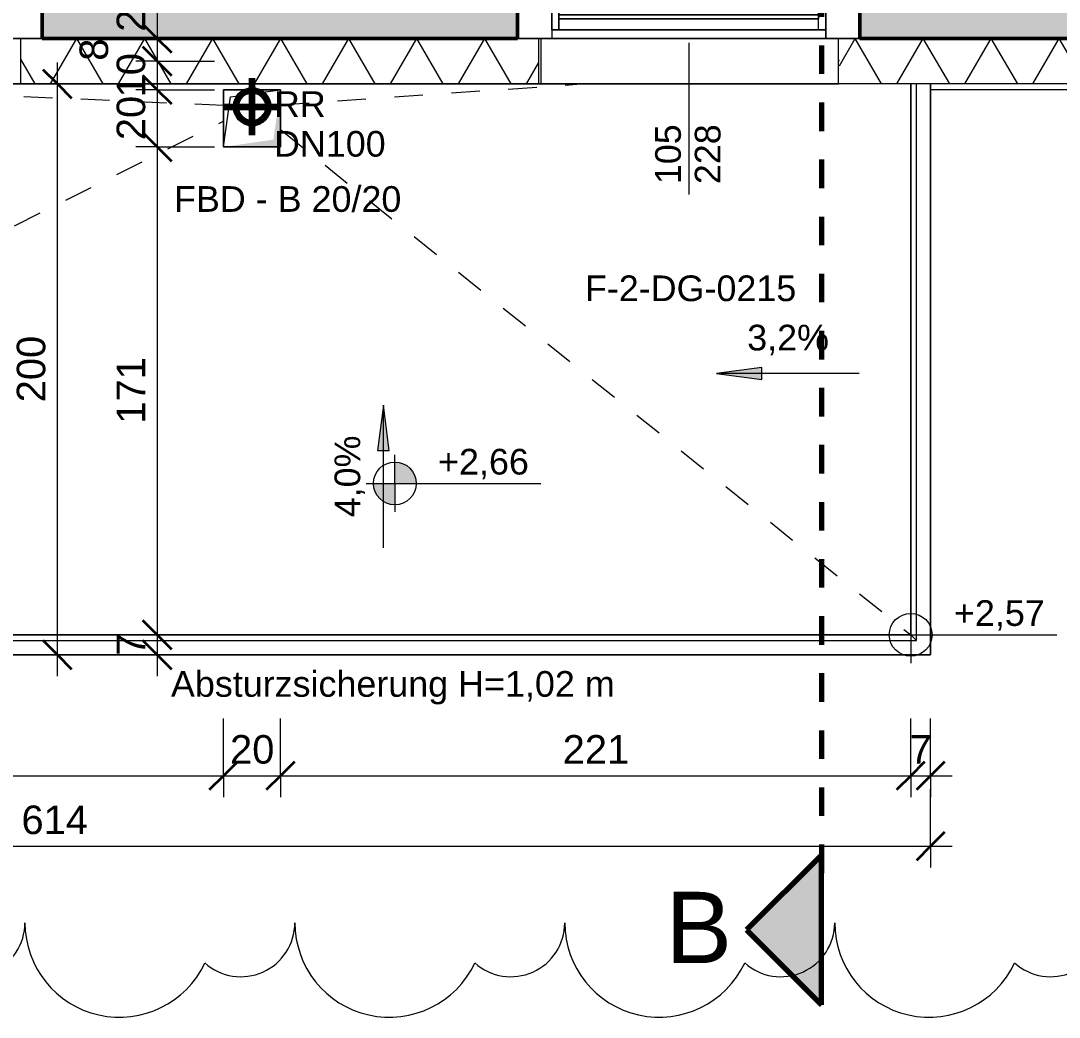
# Model space of a CAD drawing. Header units: metres. Extents: x 3.2 to 50, y 58.8 to 100.4.
# Drawn here: x 18.46 to 22.099, y 67.548 to 71.04 of the extents above; entities that cross this region are included whole.
import ezdxf

# ---------------------------------------------------------------- set-up
doc = ezdxf.new("R2010")
doc.units = ezdxf.units.M
for name, pattern in [('Achse', [0.009, 0.005, -0.002, 0, -0.002]), ('Verdeckt', [0.003, 0.002, -0.001]), ('Verdeckt Unten', [0.005, 0.003, -0.002])]:
    doc.linetypes.add(name, pattern=pattern)
for name, color, linetype, lineweight in [('A-DETL-GENF_', 92, 'Continuous', 13), ('A-DETL-MBND', 5, 'Continuous', 5), ('A-FLOR-HRAL', 11, 'Continuous', 5), ('A-GLAZ-IDEN_', 152, 'Continuous', 9), ('A_2D', 7, 'Continuous', 13), ('A_Bemassung-50_', 4, 'Continuous', 9), ('A_Bemassung_', 4, 'Continuous', 9), ('A_Beschriftung_', 7, 'Continuous', 9), ('A_Decken', 8, 'Continuous', 13), ('A_Durchbruch_', 7, 'Continuous', 5), ('A_Gelaender', 7, 'Continuous', 13), ('A_Raeume', 7, 'Continuous', 13), ('A_Raeume_', 7, 'Continuous', 5), ('A_Waende', 7, 'Continuous', 13), ('G-ANNO-DIMS_', 111, 'Continuous', 9), ('G-ANNO-REVC_', 71, 'Continuous', 9), ('G-ANNO-SYMB_', 111, 'Continuous', 9), ('P-PIPE', 3, 'Continuous', 5), ('P-PIPE-CNTR', 3, 'Continuous', 5), ('P-PIPE-IDEN_', 2, 'Continuous', 9), ('Text', 130, 'Continuous', 9)]:
    doc.layers.add(name, color=color, linetype=linetype, lineweight=lineweight)
doc.styles.add('Arial_2', font='arial.ttf', dxfattribs={"height": 0.09})
doc.styles.add('Arial_5', font='arial.ttf', dxfattribs={"height": 0.1})
doc.styles.add('Arial_8', font='arial.ttf', dxfattribs={"height": 0.25})
doc.dimstyles.new('WGA-Bemaßung', dxfattribs={"dimscale": 0.3048, "dimtxt": 0.102026, "dimasz": 0.328084, "dimexe": 0.246063, "dimexo": 0.0625, "dimgap": 0.04101, "dimtad": 1, "dimdec": 1, "dimlfac": 100, "dimrnd": 0.5, "dimdsep": 46, "dimtxsty": 'Arial_5', "dimblk1": 'OBLIQUE', "dimblk2": 'OBLIQUE', "dimsah": 1, "dimcen": 0.09, "dimdle": 0.246063, "dimazin": 2, "dimtfac": 1, "dimtdec": 4, "dimtix": 1, "dimtmove": 0, "dimatfit": 3, "dimfxl": 0.656168, "dimfxlon": 1, "dimtvp": 1, "dimtolj": 1, "dimtzin": 0, "dimarcsym": 2})
doc.dimstyles.new('WGA-Bemaßung_1', dxfattribs={"dimscale": 0.3048, "dimtxt": 0.102026, "dimasz": 0.328084, "dimexe": 0.246063, "dimexo": 0.0625, "dimgap": 0.04101, "dimtad": 1, "dimdec": 1, "dimlfac": 100, "dimrnd": 0.5, "dimdsep": 46, "dimtxsty": 'Arial_5', "dimblk1": 'OBLIQUE', "dimblk2": 'OBLIQUE', "dimsah": 1, "dimcen": 0.09, "dimdle": 0.246063, "dimazin": 2, "dimtfac": 1, "dimtdec": 4, "dimtix": 1, "dimtmove": 2, "dimatfit": 3, "dimfxl": 0.656168, "dimfxlon": 1, "dimtvp": 1, "dimtolj": 1, "dimtzin": 0, "dimarcsym": 2})
doc.dimstyles.new('WGA-Bemaßung_3', dxfattribs={"dimscale": 0.3048, "dimtxt": 0.102026, "dimasz": 0.328084, "dimexe": 0.246063, "dimexo": 0.0625, "dimgap": 0.04101, "dimtad": 1, "dimdec": 1, "dimlfac": 100, "dimrnd": 0.5, "dimdsep": 46, "dimtxsty": 'Arial_5', "dimblk1": 'OBLIQUE', "dimblk2": 'OBLIQUE', "dimsah": 1, "dimcen": 0.09, "dimdle": 0.246063, "dimazin": 2, "dimtfac": 1, "dimtdec": 4, "dimtix": 1, "dimtmove": 0, "dimatfit": 3, "dimfxl": 0.656168, "dimfxlon": 1, "dimtvp": 1, "dimtolj": 1, "dimtzin": 0, "dimarcsym": 2})

# ---------------------------------------------------------------- blocks, each defined once
blk = doc.blocks.new('Geländer - Geländer-3857189-263_PP_01OG_BT1')
at = {"layer": 'A_Gelaender', "lineweight": 5}
for p, q in [((15.5777, 68.888), (15.5777, 70.818)), ((21.5781, 70.818), (21.5781, 68.888)), ((15.5577, 68.868), (15.5777, 68.888)), ((21.5781, 68.888), (15.5777, 68.888)), ((21.5981, 68.868), (21.5781, 68.888))]:
    blk.add_line(p, q, dxfattribs=at)
blk = doc.blocks.new('Typ des oberen Holms - Oberer Geländerholm_Innen_-3857195-263_PP_01OG_BT1')
at = {"layer": 'A_Gelaender', "lineweight": 5}
for p, q in [((15.5077, 68.818), (15.5077, 70.818)), ((15.5577, 70.818), (15.5577, 68.868)), ((21.5981, 68.868), (21.5981, 70.818)), ((21.6481, 70.818), (21.6481, 68.818)), ((15.5577, 68.868), (21.5981, 68.868)), ((21.6481, 68.818), (15.5077, 68.818))]:
    blk.add_line(p, q, dxfattribs=at)
blk = doc.blocks.new('Typ des oberen Holms - Oberer Geländerholm_Innen_-V9-263_PP_01OG_BT1')
at = {"layer": 'A_Gelaender', "lineweight": 5}
for p, q in [((15.5077, 70.818), (15.5077, 68.818)), ((15.5577, 70.818), (15.5577, 68.868)), ((21.5981, 68.868), (21.5981, 70.818)), ((21.6481, 68.818), (21.6481, 70.818)), ((15.5577, 68.868), (21.5981, 68.868)), ((15.5077, 68.818), (21.6481, 68.818))]:
    blk.add_line(p, q, dxfattribs=at)
blk = doc.blocks.new('Symbol_Schatten - Bodendurchbruch_Schatten-V95-263_PP_01OG_BT1')
at = {"layer": 'A-DETL-GENF_'}
blk.add_hatch(color=256, dxfattribs=at).paths.add_polyline_path([(-0.1, 0.1), (-0.1, -0.1), (-0.075, 0.075), (0.0967, 0.1), (-0.075, 0.1)])
at = {"layer": 'A_2D'}
for p, q in [((-0.1, -0.1), (-0.1, 0.1)), ((-0.1, 0.1), (0.1, 0.1)), ((0.1, 0.1), (0.1, -0.1)), ((0.1, -0.1), (-0.1, -0.1))]:
    blk.add_line(p, q, dxfattribs=at)
at = {"layer": 'A_Durchbruch_'}
for p, q in [((0.1, 0.1), (-0.1, 0.1)), ((-0.1, 0.1), (-0.1, -0.1)), ((0.1, -0.1), (0.1, 0.1)), ((-0.1, -0.1), (0.1, -0.1))]:
    blk.add_line(p, q, dxfattribs=at)
blk = doc.blocks.new('Symbol_Schatten_Verdeckt_unten - Bodendurchbruch_Schatten_Verdeckt_unten-V98-263_PP_01OG_BT1')
at = {"layer": 'A-DETL-MBND'}
for p, q in [((-0.1, -0.1), (-0.1, 0.1)), ((-0.1, 0.1), (0.1, 0.1)), ((-0.1, -0.1), (-0.075, 0.075)), ((-0.075, 0.075), (-0.0405, 0.0799)), ((0.0291, 0.0899), (0.1, 0.1)), ((0.1, 0.1), (0.1, -0.1)), ((0.1, -0.1), (-0.1, -0.1))]:
    blk.add_line(p, q, dxfattribs=at)
blk = doc.blocks.new('Fens_Tuer_1tlg - DK_SL_1200x2680_Terrasentür normal-10155680-263_PP_01OG_BT1')
at = {"layer": 'A_2D', "lineweight": 5}
for p, q in [((0.48, 0), (0.48, 0.96)), ((-0.6, 0.1), (0.6, 0.1)), ((-0.6, 0.1), (0.6, 0.1)), ((-0.6, 0.1), (0.6, 0.1)), ((-0.6, -0.1), (-0.6, 0.1)), ((-0.6, 0.1), (-0.6, -0.1)), ((0.6, 0.1), (0.6, -0.1)), ((0.6, -0.1), (0.6, 0.1)), ((-0.6, 0), (-0.48, 0)), ((-0.6, -0.1), (-0.6, 0)), ((-0.6, 0), (-0.6, -0.1)), ((-0.6, 0), (0.6, 0)), ((-0.5, 0.02), (-0.455, 0.02)), ((-0.5, 0), (-0.5, 0.02)), ((-0.5, 0.02), (-0.5, 0)), ((0.5, 0.02), (-0.5, 0.02)), ((-0.48, 0), (-0.5, 0)), ((-0.5, 0), (0.5, 0)), ((-0.48, -0.07), (-0.48, 0)), ((-0.48, 0), (-0.48, -0.07)), ((0.48, 0), (-0.48, 0)), ((-0.48, 0), (-0.48, -0.1)), ((-0.48, 0), (-0.48, -0.1)), ((0.48, 0), (-0.48, 0)), ((-0.455, 0.02), (-0.455, -0.07)), ((-0.455, -0.07), (-0.455, 0.02)), ((-0.455, 0.02), (0.455, 0.02)), ((0.455, 0.02), (0.5, 0.02)), ((0.455, -0.07), (0.455, 0.02)), ((0.455, -0.07), (0.455, 0.02)), ((0.48, 0), (0.48, -0.07)), ((0.5, 0), (0.48, 0)), ((0.48, 0), (0.48, -0.07)), ((0.48, 0), (0.6, 0)), ((0.48, -0.1), (0.48, 0)), ((0.48, 0), (0.48, -0.1)), ((0.5, 0.02), (0.5, 0)), ((0.5, 0.02), (0.5, 0)), ((0.6, 0), (0.6, -0.1)), ((0.6, 0), (0.6, -0.1)), ((-0.455, -0.018), (0.455, -0.018)), ((-0.455, -0.032), (-0.455, -0.018)), ((-0.455, -0.018), (-0.455, -0.032)), ((0.455, -0.018), (-0.455, -0.018)), ((0.455, -0.032), (-0.455, -0.032)), ((-0.455, -0.032), (0.455, -0.032)), ((0.455, -0.018), (0.455, -0.032)), ((0.455, -0.032), (0.455, -0.018)), ((-0.455, -0.07), (-0.48, -0.07)), ((-0.48, -0.07), (0.48, -0.07)), ((0.455, -0.07), (-0.455, -0.07)), ((0.48, -0.07), (0.455, -0.07)), ((-0.6, -0.1), (0.6, -0.1)), ((0.6, -0.1), (-0.6, -0.1)), ((-0.48, -0.1), (-0.6, -0.1)), ((0.6, -0.1), (-0.6, -0.1)), ((-0.48, -0.1), (0.48, -0.1)), ((0.6, -0.1), (0.48, -0.1)), ((-0.525, -0.26), (0.525, -0.26))]:
    blk.add_line(p, q, dxfattribs=at)
blk.add_arc((0.48, 0), 0.96, 90, 180, dxfattribs=at)
blk = doc.blocks.new('Fens_Tuer_2tlg - DK_DF_SL_1770x2680_Terrassentür-V76-263_PP_01OG_BT1')
at = {"layer": 'A_2D', "lineweight": 5}
for p, q in [((-0.775, 0), (-0.775, 1.05)), ((-0.885, 0.1), (0.885, 0.1)), ((-0.885, 0.1), (0.885, 0.1)), ((-0.885, 0.1), (0.885, 0.1)), ((-0.885, -0.1), (-0.885, 0.1)), ((-0.885, 0.1), (-0.885, -0.1)), ((0.885, 0.1), (0.885, -0.1)), ((0.885, -0.1), (0.885, 0.1)), ((-0.795, 0.02), (-0.74, 0.02)), ((-0.795, 0), (-0.795, 0.02)), ((-0.795, 0.02), (-0.795, 0)), ((0.295, 0.02), (-0.795, 0.02)), ((-0.74, 0.02), (-0.74, -0.07)), ((-0.74, -0.07), (-0.74, 0.02)), ((-0.74, 0.02), (0.24, 0.02)), ((0.24, 0.02), (0.295, 0.02)), ((0.24, -0.07), (0.24, 0.02)), ((0.24, -0.07), (0.24, 0.02)), ((0.295, 0.02), (0.295, 0)), ((0.295, 0.02), (0.295, 0)), ((-0.885, -0.1), (-0.885, 0)), ((-0.885, 0), (-0.775, 0)), ((-0.885, 0), (0.885, 0)), ((-0.885, -0.1), (-0.885, 0)), ((-0.775, 0), (-0.795, 0)), ((-0.795, 0), (0.295, 0)), ((-0.775, -0.07), (-0.775, 0)), ((-0.775, 0), (-0.775, -0.07)), ((0.275, 0), (-0.775, 0)), ((-0.775, 0), (-0.775, -0.1)), ((0.275, 0), (-0.775, 0)), ((-0.775, -0.1), (-0.775, 0)), ((-0.74, -0.018), (0.24, -0.018)), ((-0.74, -0.032), (-0.74, -0.018)), ((-0.74, -0.018), (-0.74, -0.032)), ((0.24, -0.018), (-0.74, -0.018)), ((0.24, -0.032), (-0.74, -0.032)), ((-0.74, -0.032), (0.24, -0.032)), ((0.24, -0.018), (0.24, -0.032)), ((0.24, -0.032), (0.24, -0.018)), ((0.275, 0), (0.275, -0.07)), ((0.295, 0), (0.275, 0)), ((0.275, 0), (0.275, -0.07)), ((0.275, -0.1), (0.275, 0)), ((0.275, 0), (0.385, 0)), ((0.275, -0.1), (0.275, 0)), ((0.385, 0), (0.385, -0.1)), ((0.775, 0), (0.385, 0)), ((0.385, -0.1), (0.385, 0)), ((0.775, -0.1), (0.775, 0)), ((0.775, 0), (0.885, 0)), ((0.775, -0.1), (0.775, 0)), ((0.885, 0), (0.885, -0.1)), ((0.885, -0.1), (0.885, 0)), ((-0.74, -0.07), (-0.775, -0.07)), ((-0.775, -0.07), (0.275, -0.07)), ((0.24, -0.07), (-0.74, -0.07)), ((0.275, -0.07), (0.24, -0.07)), ((0.385, -0.043), (0.775, -0.043)), ((0.385, -0.057), (0.385, -0.043)), ((0.385, -0.043), (0.385, -0.057)), ((0.775, -0.043), (0.385, -0.043)), ((0.775, -0.057), (0.385, -0.057)), ((0.385, -0.057), (0.775, -0.057)), ((0.775, -0.043), (0.775, -0.057)), ((0.775, -0.057), (0.775, -0.043)), ((-0.885, -0.1), (0.885, -0.1)), ((0.885, -0.1), (-0.885, -0.1)), ((-0.775, -0.1), (-0.885, -0.1)), ((0.885, -0.1), (-0.885, -0.1)), ((-0.775, -0.1), (0.275, -0.1)), ((0.385, -0.1), (0.275, -0.1)), ((0.385, -0.1), (0.775, -0.1)), ((0.885, -0.1), (0.775, -0.1)), ((-0.81, -0.26), (0.81, -0.26))]:
    blk.add_line(p, q, dxfattribs=at)
blk.add_arc((-0.775, 0), 1.05, 360, 90, dxfattribs=at)
blk = doc.blocks.new('Höhenkoten - 018-55641-263_PP_01OG_BT1')
at = {"layer": 'G-ANNO-DIMS_'}
h = blk.add_hatch(color=256, dxfattribs=at)
edge = h.paths.add_edge_path()
edge.add_line((0, 0), (0, 0.0015))
edge.add_arc((0, 0), 0.0015, 0, 90, ccw=False)
edge.add_line((0.0015, 0), (0, 0))
h = blk.add_hatch(color=256, dxfattribs=at)
edge = h.paths.add_edge_path()
edge.add_line((0, 0), (0, -0.0015))
edge.add_arc((0, 0), 0.0015, 180, 270, ccw=False)
edge.add_line((-0.0015, 0), (0, 0))
for p, q in [((0, 0), (0, 0.002)), ((-0.002, 0), (0.010242, 0)), ((0, 0), (0, -0.002))]:
    blk.add_line(p, q, dxfattribs=at)
blk.add_circle((0, 0), 0.0015, dxfattribs=at)
blk = doc.blocks.new('DIMBLOCK85-263_PP_01OG_BT1')
at = {"layer": 'A_Bemassung-50_', "transparency": 16777216}
for p, q in [((18.5883, 68.743), (18.5883, 70.893)), ((18.5883, 70.818), (18.3883, 70.818)), ((18.5883, 70.818), (18.6633, 70.818)), ((18.5883, 68.818), (18.3883, 68.818)), ((18.5883, 68.818), (18.6633, 68.818))]:
    blk.add_line(p, q, dxfattribs=at)
at = {"layer": 'A_Bemassung-50_', "lineweight": 35, "transparency": 16777216}
for p, q in [((18.5883, 70.818), (18.5383, 70.868)), ((18.5883, 70.818), (18.6383, 70.768)), ((18.5883, 68.818), (18.5383, 68.868)), ((18.5883, 68.818), (18.6383, 68.768))]:
    blk.add_line(p, q, dxfattribs=at)
at = {"layer": 'A_Bemassung-50_', "color": 0, "transparency": 16777216, "insert": (18.446, 69.7026), "char_height": 0.1, "width": 0.276883, "attachment_point": 1, "rotation": 90, "line_spacing_factor": 0.941778, "style": 'Arial_5'}
blk.add_mtext('200', dxfattribs=at)
blk = doc.blocks.new('_Oblique')
at = {"color": 0, "linetype": 'ByBlock', "lineweight": -2}
blk.add_line((-0.5, -0.5), (0.5, 0.5), dxfattribs=at)
blk = doc.blocks.new('DIMBLOCK90-263_PP_01OG_BT1')
at = {"layer": 'A_Bemassung-50_', "transparency": 16777216}
for p, q in [((15.5077, 68.1472), (15.5077, 68.3472)), ((21.6481, 68.1472), (21.6481, 68.3472)), ((15.4327, 68.1472), (21.7231, 68.1472)), ((15.5077, 68.1472), (15.5077, 68.0722)), ((21.6481, 68.1472), (21.6481, 68.0722))]:
    blk.add_line(p, q, dxfattribs=at)
at = {"layer": 'A_Bemassung-50_', "lineweight": 35, "transparency": 16777216}
for p, q in [((15.5077, 68.1472), (15.5577, 68.1972)), ((21.6481, 68.1472), (21.6981, 68.1972)), ((15.5077, 68.1472), (15.4577, 68.0972)), ((21.6481, 68.1472), (21.5981, 68.0972))]:
    blk.add_line(p, q, dxfattribs=at)
at = {"layer": 'A_Bemassung-50_', "color": 0, "transparency": 16777216, "insert": (18.4625, 68.2896), "char_height": 0.1, "width": 0.276883, "attachment_point": 1, "line_spacing_factor": 0.941778, "style": 'Arial_5'}
blk.add_mtext('614', dxfattribs=at)
blk = doc.blocks.new('Schnitt - 100_Gebaeudeschnitt-1261489-263_PP_01OG_BT1')
at = {"layer": 'G-ANNO-SYMB_'}
blk.add_hatch(color=256, dxfattribs=at).paths.add_polyline_path([(-0.008295, 0), (-0.003046, 0.005249), (0.002203, 0)])
at = {"layer": 'G-ANNO-SYMB_', "lineweight": 70}
for p, q in [((-0.003046, 0.005249), (-0.008295, 0)), ((0.002203, 0), (-0.003046, 0.005249)), ((-0.008295, 0), (0.002203, 0))]:
    blk.add_line(p, q, dxfattribs=at)
blk = doc.blocks.new('BS_Fens_PP_Kämpfer - rechts-10147861-263_PP_01OG_BT1')
at = {"layer": 'A-GLAZ-IDEN_'}
blk.add_line((0, 0.000124), (0, -0.010513), dxfattribs=at)
blk = doc.blocks.new('Höhenkoten - 018-55644-263_PP_01OG_BT1')
at = {"layer": 'G-ANNO-DIMS_'}
for p, q in [((0, 0), (0, 0.002)), ((-0.002, 0), (0.010242, 0)), ((0, 0), (0, -0.002))]:
    blk.add_line(p, q, dxfattribs=at)
blk.add_circle((0, 0), 0.0015, dxfattribs=at)
blk = doc.blocks.new('DIMBLOCK661-263_PP_01OG_BT1')
at = {"layer": 'A_Bemassung-50_', "transparency": 16777216}
for p, q in [((15.5777, 68.3942), (15.5777, 68.5942)), ((19.1702, 68.3942), (19.1702, 68.5942)), ((15.5777, 68.3942), (19.1702, 68.3942)), ((15.5777, 68.3942), (15.5777, 68.3192)), ((19.1702, 68.3942), (19.1702, 68.3192))]:
    blk.add_line(p, q, dxfattribs=at)
at = {"layer": 'A_Bemassung-50_', "lineweight": 35, "transparency": 16777216}
for p, q in [((15.5777, 68.3942), (15.6277, 68.4442)), ((19.1702, 68.3942), (19.2202, 68.4442)), ((15.5777, 68.3942), (15.5277, 68.3442)), ((19.1702, 68.3942), (19.1202, 68.3442))]:
    blk.add_line(p, q, dxfattribs=at)
at = {"layer": 'A_Bemassung-50_', "color": 0, "transparency": 16777216, "insert": (17.2005, 68.5365), "char_height": 0.1, "width": 0.416266, "attachment_point": 1, "line_spacing_factor": 0.941778, "style": 'Arial_5'}
blk.add_mtext('359,5', dxfattribs=at)
blk = doc.blocks.new('DIMBLOCK662-263_PP_01OG_BT1')
at = {"layer": 'A_Bemassung-50_', "transparency": 16777216}
for p, q in [((19.1702, 68.3942), (19.1702, 68.5942)), ((19.3702, 68.3942), (19.3702, 68.5942)), ((19.1702, 68.3942), (19.3702, 68.3942)), ((19.1702, 68.3942), (19.1702, 68.3192)), ((19.3702, 68.3942), (19.3702, 68.3192))]:
    blk.add_line(p, q, dxfattribs=at)
at = {"layer": 'A_Bemassung-50_', "lineweight": 35, "transparency": 16777216}
for p, q in [((19.1702, 68.3942), (19.2202, 68.4442)), ((19.3702, 68.3942), (19.4202, 68.4442)), ((19.1702, 68.3942), (19.1202, 68.3442)), ((19.3702, 68.3942), (19.3202, 68.3442))]:
    blk.add_line(p, q, dxfattribs=at)
at = {"layer": 'A_Bemassung-50_', "color": 0, "transparency": 16777216, "insert": (19.1933, 68.5365), "char_height": 0.1, "width": 0.184588, "attachment_point": 1, "line_spacing_factor": 0.941778, "style": 'Arial_5'}
blk.add_mtext('20', dxfattribs=at)
blk = doc.blocks.new('DIMBLOCK663-263_PP_01OG_BT1')
at = {"layer": 'A_Bemassung-50_', "transparency": 16777216}
for p, q in [((19.3702, 68.3942), (19.3702, 68.5942)), ((21.5781, 68.3942), (21.5781, 68.5942)), ((19.3702, 68.3942), (21.5781, 68.3942)), ((19.3702, 68.3942), (19.3702, 68.3192)), ((21.5781, 68.3942), (21.5781, 68.3192))]:
    blk.add_line(p, q, dxfattribs=at)
at = {"layer": 'A_Bemassung-50_', "lineweight": 35, "transparency": 16777216}
for p, q in [((19.3702, 68.3942), (19.4202, 68.4442)), ((21.5781, 68.3942), (21.6281, 68.4442)), ((19.3702, 68.3942), (19.3202, 68.3442)), ((21.5781, 68.3942), (21.5281, 68.3442))]:
    blk.add_line(p, q, dxfattribs=at)
at = {"layer": 'A_Bemassung-50_', "color": 0, "transparency": 16777216, "insert": (20.3588, 68.5365), "char_height": 0.1, "width": 0.276883, "attachment_point": 1, "line_spacing_factor": 0.941778, "style": 'Arial_5'}
blk.add_mtext('221', dxfattribs=at)
blk = doc.blocks.new('DIMBLOCK664-263_PP_01OG_BT1')
at = {"layer": 'A_Bemassung-50_', "transparency": 16777216}
for p, q in [((21.5781, 68.3942), (21.5781, 68.5942)), ((21.6481, 68.3942), (21.6481, 68.5942)), ((21.5781, 68.3942), (21.7231, 68.3942)), ((21.5781, 68.3942), (21.5781, 68.3192)), ((21.6481, 68.3942), (21.6481, 68.3192))]:
    blk.add_line(p, q, dxfattribs=at)
at = {"layer": 'A_Bemassung-50_', "lineweight": 35, "transparency": 16777216}
for p, q in [((21.5781, 68.3942), (21.6281, 68.4442)), ((21.6481, 68.3942), (21.6981, 68.4442)), ((21.5781, 68.3942), (21.5281, 68.3442)), ((21.6481, 68.3942), (21.5981, 68.3442))]:
    blk.add_line(p, q, dxfattribs=at)
at = {"layer": 'A_Bemassung-50_', "color": 0, "transparency": 16777216, "insert": (21.5747, 68.5365), "char_height": 0.1, "width": 0.092294, "attachment_point": 1, "line_spacing_factor": 0.941778, "style": 'Arial_5'}
blk.add_mtext('7', dxfattribs=at)
blk = doc.blocks.new('DIMBLOCK665-263_PP_01OG_BT1')
at = {"layer": 'A_Bemassung-50_', "transparency": 16777216}
for p, q in [((18.9383, 71.253), (18.9383, 70.978)), ((18.9383, 71.178), (18.8633, 71.178)), ((18.9383, 71.178), (19.1383, 71.178)), ((18.9383, 70.978), (18.8633, 70.978)), ((18.9383, 70.978), (19.1383, 70.978))]:
    blk.add_line(p, q, dxfattribs=at)
at = {"layer": 'A_Bemassung-50_', "lineweight": 35, "transparency": 16777216}
for p, q in [((18.9383, 71.178), (18.8883, 71.228)), ((18.9383, 71.178), (18.9883, 71.128)), ((18.9383, 70.978), (18.8883, 71.028)), ((18.9383, 70.978), (18.9883, 70.928))]:
    blk.add_line(p, q, dxfattribs=at)
at = {"layer": 'A_Bemassung-50_', "color": 0, "transparency": 16777216, "insert": (18.796, 71.0011), "char_height": 0.1, "width": 0.184588, "attachment_point": 1, "rotation": 90, "line_spacing_factor": 0.941778, "style": 'Arial_5'}
blk.add_mtext('20', dxfattribs=at)
blk = doc.blocks.new('DIMBLOCK666-263_PP_01OG_BT1')
at = {"layer": 'A_Bemassung-50_', "lineweight": 35, "transparency": 16777216}
for p, q in [((18.9383, 70.978), (18.8883, 71.028)), ((18.9383, 70.978), (18.9883, 70.928)), ((18.9383, 70.898), (18.8883, 70.948)), ((18.9383, 70.898), (18.9883, 70.848))]:
    blk.add_line(p, q, dxfattribs=at)
at = {"layer": 'A_Bemassung-50_', "transparency": 16777216}
for p, q in [((18.9383, 70.978), (18.8633, 70.978)), ((18.9383, 70.978), (18.9383, 70.898)), ((18.9383, 70.978), (19.1383, 70.978)), ((18.9383, 70.898), (18.8633, 70.898)), ((18.9383, 70.898), (19.1383, 70.898))]:
    blk.add_line(p, q, dxfattribs=at)
at = {"layer": 'A_Bemassung-50_', "color": 0, "transparency": 16777216, "insert": (18.666, 70.8995), "char_height": 0.1, "width": 0.092294, "attachment_point": 1, "rotation": 90, "line_spacing_factor": 0.941778, "style": 'Arial_5'}
blk.add_mtext('8', dxfattribs=at)
blk = doc.blocks.new('DIMBLOCK667-263_PP_01OG_BT1')
at = {"layer": 'A_Bemassung-50_', "lineweight": 35, "transparency": 16777216}
for p, q in [((18.9383, 70.898), (18.8883, 70.948)), ((18.9383, 70.898), (18.9883, 70.848)), ((18.9383, 70.798), (18.8883, 70.848)), ((18.9383, 70.798), (18.9883, 70.748))]:
    blk.add_line(p, q, dxfattribs=at)
at = {"layer": 'A_Bemassung-50_', "transparency": 16777216}
for p, q in [((18.9383, 70.898), (18.8633, 70.898)), ((18.9383, 70.898), (18.9383, 70.798)), ((18.9383, 70.898), (19.1383, 70.898)), ((18.9383, 70.798), (18.8633, 70.798)), ((18.9383, 70.798), (19.1383, 70.798))]:
    blk.add_line(p, q, dxfattribs=at)
at = {"layer": 'A_Bemassung-50_', "color": 0, "transparency": 16777216, "insert": (18.796, 70.7711), "char_height": 0.1, "width": 0.184588, "attachment_point": 1, "rotation": 90, "line_spacing_factor": 0.941778, "style": 'Arial_5'}
blk.add_mtext('10', dxfattribs=at)
blk = doc.blocks.new('DIMBLOCK668-263_PP_01OG_BT1')
at = {"layer": 'A_Bemassung-50_', "lineweight": 35, "transparency": 16777216}
for p, q in [((18.9383, 70.798), (18.8883, 70.848)), ((18.9383, 70.798), (18.9883, 70.748)), ((18.9383, 70.598), (18.8883, 70.648)), ((18.9383, 70.598), (18.9883, 70.548))]:
    blk.add_line(p, q, dxfattribs=at)
at = {"layer": 'A_Bemassung-50_', "transparency": 16777216}
for p, q in [((18.9383, 70.798), (18.8633, 70.798)), ((18.9383, 70.798), (18.9383, 70.598)), ((18.9383, 70.798), (19.1383, 70.798)), ((18.9383, 70.598), (18.8633, 70.598)), ((18.9383, 70.598), (19.1383, 70.598))]:
    blk.add_line(p, q, dxfattribs=at)
at = {"layer": 'A_Bemassung-50_', "color": 0, "transparency": 16777216, "insert": (18.796, 70.6211), "char_height": 0.1, "width": 0.184588, "attachment_point": 1, "rotation": 90, "line_spacing_factor": 0.941778, "style": 'Arial_5'}
blk.add_mtext('20', dxfattribs=at)
blk = doc.blocks.new('DIMBLOCK669-263_PP_01OG_BT1')
at = {"layer": 'A_Bemassung-50_', "lineweight": 35, "transparency": 16777216}
for p, q in [((18.9383, 70.598), (18.8883, 70.648)), ((18.9383, 70.598), (18.9883, 70.548)), ((18.9383, 68.888), (18.8883, 68.938)), ((18.9383, 68.888), (18.9883, 68.838))]:
    blk.add_line(p, q, dxfattribs=at)
at = {"layer": 'A_Bemassung-50_', "transparency": 16777216}
for p, q in [((18.9383, 70.598), (18.8633, 70.598)), ((18.9383, 70.598), (18.9383, 68.888)), ((18.9383, 70.598), (19.1383, 70.598)), ((18.9383, 68.888), (18.8633, 68.888)), ((18.9383, 68.888), (19.1383, 68.888))]:
    blk.add_line(p, q, dxfattribs=at)
at = {"layer": 'A_Bemassung-50_', "color": 0, "transparency": 16777216, "insert": (18.796, 69.6276), "char_height": 0.1, "width": 0.276883, "attachment_point": 1, "rotation": 90, "line_spacing_factor": 0.941778, "style": 'Arial_5'}
blk.add_mtext('171', dxfattribs=at)
blk = doc.blocks.new('DIMBLOCK670-263_PP_01OG_BT1')
at = {"layer": 'A_Bemassung-50_', "lineweight": 35, "transparency": 16777216}
for p, q in [((18.9383, 68.888), (18.8883, 68.938)), ((18.9383, 68.888), (18.9883, 68.838)), ((18.9383, 68.818), (18.8883, 68.868)), ((18.9383, 68.818), (18.9883, 68.768))]:
    blk.add_line(p, q, dxfattribs=at)
at = {"layer": 'A_Bemassung-50_', "transparency": 16777216}
for p, q in [((18.9383, 68.888), (18.8633, 68.888)), ((18.9383, 68.888), (18.9383, 68.743)), ((18.9383, 68.888), (19.1383, 68.888)), ((18.9383, 68.818), (18.8633, 68.818)), ((18.9383, 68.818), (19.1383, 68.818))]:
    blk.add_line(p, q, dxfattribs=at)
at = {"layer": 'A_Bemassung-50_', "color": 0, "transparency": 16777216, "insert": (18.796, 68.8145), "char_height": 0.1, "width": 0.092294, "attachment_point": 1, "rotation": 90, "line_spacing_factor": 0.941778, "style": 'Arial_5'}
blk.add_mtext('7', dxfattribs=at)
blk = doc.blocks.new('Family - ___-11870124-263_PP_01OG_BT1')
at = {"layer": 'G-ANNO-REVC_'}
for centre, radius, start, end in [((18.2856, 67.8788), 0.1891, 228.1897, 0), ((18.8057, 67.8788), 0.331, 180, 334.7912), ((19.2313, 67.8788), 0.1891, 228.1897, 0), ((19.7515, 67.8788), 0.331, 180, 334.7912), ((20.177, 67.8788), 0.1891, 228.1897, 0), ((20.6972, 67.8788), 0.331, 180, 334.7912), ((21.1228, 67.8788), 0.1891, 228.1897, 0), ((21.6429, 67.8788), 0.331, 180, 334.7912), ((22.0685, 67.8788), 0.1891, 228.1897, 0)]:
    blk.add_arc(centre, radius, start, end, dxfattribs=at)

msp = doc.modelspace()

# ---------------------------------------------------------------- hatches: boundary and pattern name
at = {"layer": 'A-DETL-GENF_', "lineweight": 5}
h = msp.add_hatch(dxfattribs=at)
h.set_pattern_fill('FP_174', color=252, style=0, pattern_type=2)
h.set_pattern_definition([(90, (-1.337, 1.318), (-0.5, 0), []), (180, (-1.337, 1.318), (-1e-16, -0.5), [])])
h.paths.add_polyline_path([(38.4984, 70.598), (38.6734, 70.623), (38.6984, 70.798), (38.4984, 70.798), (38.4984, 70.6116)])
h.paths.add_polyline_path([(19.1702, 70.598), (19.3452, 70.623), (19.3702, 70.798), (19.1702, 70.798), (19.1702, 70.623)])
h.paths.add_polyline_path([(11.2327, 70.598), (11.4077, 70.623), (11.4327, 70.798), (11.2327, 70.798), (11.2327, 70.623)])
h.paths.add_polyline_path([(41.2405, 70.778), (41.2405, 70.818), (39.6205, 70.818), (39.6205, 70.778), (40.4346, 70.778)])
h.paths.add_polyline_path([(37.5017, 70.778), (37.5773, 70.778), (37.5773, 70.818), (36.5273, 70.818), (36.5273, 70.778), (37.4757, 70.778)])
h.paths.add_polyline_path([(16.84, 70.778), (18.46, 70.778), (18.46, 70.818), (16.84, 70.818), (16.84, 70.781)])
h.paths.add_polyline_path([(10.3359, 70.778), (10.3652, 70.778), (10.3652, 70.781), (8.7463, 70.781), (8.7463, 70.783), (10.3652, 70.783), (10.3652, 70.818), (8.7452, 70.818), (8.7452, 70.778), (10.0541, 70.778)])
h.paths.add_polyline_path([(7.7327, 70.798), (8.0077, 70.798), (8.0077, 70.818), (7.7327, 70.818)])
h.paths.add_polyline_path([(7.6627, 82.5255), (7.6627, 84.1455), (7.6227, 84.1455), (7.6227, 82.5255), (7.6427, 82.5255)])
h.paths.add_polyline_path([(42.6997, 83.283), (42.7027, 83.283), (42.7027, 84.903), (42.6627, 84.903), (42.6627, 83.283), (42.6977, 83.283)])
h.paths.add_polyline_path([(7.4427, 84.6983), (7.6177, 84.7233), (7.6227, 84.7555), (7.6274, 84.7591), (7.6365, 84.771), (7.6422, 84.7848), (7.6441, 84.7996), (7.6422, 84.8143), (7.6365, 84.8281), (7.6333, 84.8323), (7.6427, 84.8983), (7.4427, 84.8983), (7.4427, 84.7233)])
h.paths.add_polyline_path([(42.6827, 85.0299), (42.8577, 85.0549), (42.8827, 85.2299), (42.6827, 85.2299), (42.6827, 85.1386), (42.6813, 85.128), (42.6827, 85.1174), (42.6827, 85.0549)])
h.paths.add_polyline_path([(7.6257, 85.4536), (7.6627, 85.4536), (7.6627, 86.5036), (7.6227, 86.5036), (7.6227, 85.4536), (7.6253, 85.4536)])
h.paths.add_polyline_path([(24.5265, 86.818), (24.7677, 86.818), (24.7677, 86.858), (23.1477, 86.858), (23.1477, 86.818), (24.476, 86.818)])
h.paths.add_polyline_path([(22.5775, 86.9537), (22.5923, 86.9556), (22.6061, 86.9613), (22.6179, 86.9704), (22.627, 86.9822), (22.6327, 86.996), (22.6346, 87.0108), (22.6327, 87.0256), (22.627, 87.0394), (22.6179, 87.0512), (22.6061, 87.0603), (22.5923, 87.066), (22.5775, 87.068), (22.5627, 87.066), (22.5489, 87.0603), (22.5371, 87.0512), (22.528, 87.0394), (22.5223, 87.0256), (22.5203, 87.0108), (22.5223, 86.996), (22.528, 86.9822), (22.5371, 86.9704), (22.5489, 86.9613), (22.5627, 86.9556)])
at = {"layer": 'A_Waende', "lineweight": 5}
h = msp.add_hatch(dxfattribs=at)
h.set_pattern_fill('FP_1', color=250, style=0, pattern_type=2)
h.set_pattern_definition([(45, (0, 0), (-0.08980256, 0.08980256), []), (45, (0.0898, 0), (-0.08980256, 0.08980256), [0.0635, -0.03175])])
h.paths.add_polyline_path([(8.3527, 71.078), (8.4202, 71.178), (8.2852, 71.178), (8.2872, 71.1749)])
h.paths.add_polyline_path([(8.2852, 70.978), (8.4202, 70.978), (8.3527, 71.078), (8.3381, 71.0564)])
h.paths.add_polyline_path([(7.8227, 70.978), (8.2852, 70.978), (8.2852, 71.178), (7.8227, 71.178)])
h.paths.add_polyline_path([(8.6702, 70.978), (8.6702, 71.178), (8.4202, 71.178), (8.4202, 70.978), (8.5684, 70.978)])
h.paths.add_polyline_path([(10.4402, 70.978), (12.7952, 70.978), (12.7952, 71.178), (10.4402, 71.178)])
h.paths.add_polyline_path([(16.3775, 70.978), (16.5125, 70.978), (16.445, 71.078), (16.417, 71.0365)])
h.paths.add_polyline_path([(16.3775, 71.178), (16.445, 71.078), (16.5125, 71.178), (16.445, 71.178)])
h.paths.add_polyline_path([(15.0327, 70.978), (16.3775, 70.978), (16.3775, 71.178), (14.5652, 71.178), (14.5652, 70.978), (14.6327, 70.978)])
h.paths.add_polyline_path([(16.5125, 70.978), (16.765, 70.978), (16.765, 71.178), (16.5125, 71.178), (16.5125, 71.0204)])
h.paths.add_polyline_path([(19.2391, 70.978), (20.2003, 70.978), (20.2003, 71.178), (18.535, 71.178), (18.535, 70.978), (19.1735, 70.978)])
h.paths.add_polyline_path([(21.4003, 70.978), (23.2682, 70.978), (23.2679, 71.178), (21.4003, 71.178), (21.4003, 71.078)])
h.paths.add_polyline_path([(25.89, 70.978), (26.0484, 70.978), (26.0484, 71.178), (24.4682, 71.178), (24.4682, 70.978), (25.4441, 70.978)])
h.paths.add_polyline_path([(28.8227, 70.978), (30.0911, 70.978), (30.0911, 71.178), (27.8184, 71.178), (27.8184, 70.978), (28.718, 70.978)])
h.paths.add_polyline_path([(31.2911, 70.978), (33.47, 70.978), (33.47, 71.178), (31.2911, 71.178)])
h.paths.add_polyline_path([(34.8577, 70.978), (36.4523, 70.978), (36.4523, 71.178), (34.67, 71.178), (34.67, 70.978), (34.683, 70.978)])
h.paths.add_polyline_path([(39.2907, 71.178), (39.1557, 71.178), (39.2232, 71.078), (39.2887, 71.1749)])
h.paths.add_polyline_path([(39.2907, 70.978), (39.5455, 70.978), (39.5455, 71.178), (39.2907, 71.178), (39.2907, 71.0303)])
h.paths.add_polyline_path([(39.2907, 70.978), (39.2232, 71.078), (39.1557, 70.978), (39.2232, 70.978)])
h.paths.add_polyline_path([(38.9695, 70.978), (39.1557, 70.978), (39.1557, 71.178), (37.6523, 71.178), (37.6523, 70.978), (38.616, 70.978)])
h.paths.add_polyline_path([(41.444, 70.978), (42.5027, 70.978), (42.5027, 71.178), (41.3155, 71.178), (41.3155, 70.978)])
h = msp.add_hatch(dxfattribs=at)
h.set_pattern_fill('FP_123', color=250, angle=180, style=0, pattern_type=2)
h.set_pattern_definition([(180, (19.371, 70.978), (2e-15, -0.20637), []), (240, (19.371, 70.978), (0.17872, -0.103185), []), (300, (19.371, 70.978), (0.17872, 0.103185), [])])
h.paths.add_polyline_path([(19.1735, 70.818), (20.2753, 70.818), (20.2753, 70.978), (18.4601, 70.978), (18.4601, 70.818), (19.1702, 70.818)])
h = msp.add_hatch(dxfattribs=at)
h.set_pattern_fill('FP_124', color=250, angle=180, style=0, pattern_type=2)
h.set_pattern_definition([(180, (20.805, 70.978), (2e-15, -0.20637), []), (240, (20.805, 70.978), (0.17872, -0.103185), []), (300, (20.805, 70.978), (0.17872, 0.103185), [])])
h.paths.add_polyline_path([(21.3253, 70.818), (21.3283, 70.818), (21.3283, 70.978), (21.3253, 70.978), (21.3253, 70.8805)])
h = msp.add_hatch(dxfattribs=at)
h.set_pattern_fill('FP_122', color=250, angle=180, style=0, pattern_type=2)
h.set_pattern_definition([(180, (22.337, 70.978), (2e-15, -0.20637), []), (240, (22.337, 70.978), (0.17872, -0.103185), []), (300, (22.337, 70.978), (0.17872, 0.103185), [])])
h.paths.add_polyline_path([(23.2577, 70.818), (23.3432, 70.818), (23.3432, 70.978), (21.3283, 70.978), (21.3283, 70.818), (23.062, 70.818)])
at = {"layer": 'G-ANNO-DIMS_'}
for points in [[(20.8981, 69.8032), (21.0568, 69.7823), (21.0568, 69.8241)], [(19.7305, 69.6924), (19.7096, 69.5336), (19.7514, 69.5336)]]:
    msp.add_hatch(color=256, dxfattribs=at).paths.add_polyline_path(points)

# ---------------------------------------------------------------- linework, layer by layer
at = {"layer": 'A_2D'}
for p, q in [((21.5781, 70.818), (15.5777, 70.818)), ((21.5781, 68.888), (21.5781, 70.818)), ((15.5777, 68.888), (21.5781, 68.888))]:
    msp.add_line(p, q, dxfattribs=at)
at = {"layer": 'A_Decken'}
for p, q in [((21.3253, 70.978), (21.3283, 70.978)), ((21.3253, 70.818), (20.2753, 70.818)), ((21.5781, 68.888), (21.5781, 70.818)), ((19.1702, 70.598), (19.1702, 70.798)), ((19.1702, 70.798), (19.3702, 70.798)), ((19.3702, 70.798), (19.3702, 70.598)), ((19.3702, 70.598), (19.1702, 70.598)), ((15.5777, 68.888), (21.5781, 68.888))]:
    msp.add_line(p, q, dxfattribs=at)
at = {"layer": 'A_Decken', "linetype": 'Verdeckt Unten'}
for p, q in [((19.3702, 70.7452), (20.422, 70.818)), ((19.1702, 70.7427), (18.3532, 70.778)), ((15.5777, 68.888), (19.1702, 70.688)), ((19.3702, 70.6586), (21.5781, 68.888))]:
    msp.add_line(p, q, dxfattribs=at)
at = {"layer": 'A_Raeume', "color": 8, "linetype": 'Verdeckt'}
for p, q in [((21.5781, 68.888), (21.5781, 70.818)), ((15.5777, 68.888), (21.5781, 68.888))]:
    msp.add_line(p, q, dxfattribs=at)
at = {"layer": 'A_Raeume_', "flags": 128}
msp.add_lwpolyline([(15.5777, 70.818), (15.5777, 68.888), (21.5781, 68.888), (21.5781, 70.818), (21.3283, 70.818), (20.2827, 70.818), (18.4601, 70.818), (16.84, 70.818)], close=True, dxfattribs=at)
at = {"layer": 'A_Waende', "color": 10, "lineweight": 50}
for p, q in [((18.535, 70.978), (18.535, 71.178)), ((20.2003, 70.978), (20.2003, 71.178)), ((21.4003, 70.978), (21.4003, 71.178)), ((18.535, 70.978), (20.2003, 70.978)), ((23.2682, 70.978), (21.4003, 70.978))]:
    msp.add_line(p, q, dxfattribs=at)
at = {"layer": 'A_Waende', "color": 250, "lineweight": 5}
for p, q in [((18.4601, 70.978), (20.2753, 70.978)), ((18.4601, 70.818), (18.4601, 70.978)), ((20.2753, 70.818), (20.2753, 70.978)), ((21.3253, 70.818), (21.3253, 70.978)), ((23.3432, 70.978), (21.3283, 70.978)), ((18.4601, 70.818), (20.2753, 70.818)), ((23.3432, 70.818), (21.3253, 70.818))]:
    msp.add_line(p, q, dxfattribs=at)
at = {"layer": 'A_Waende'}
for p, q in [((20.2753, 70.978), (21.3253, 70.978)), ((20.2827, 70.978), (20.2827, 70.818)), ((36.1777, 70.798), (21.6481, 70.798))]:
    msp.add_line(p, q, dxfattribs=at)
at = {"layer": 'G-ANNO-DIMS_'}
for p, q in [((21.0568, 69.8241), (20.8981, 69.8032)), ((21.0568, 69.7823), (21.0568, 69.8241)), ((20.8981, 69.8032), (21.0568, 69.7823)), ((21.3981, 69.8032), (20.8981, 69.8032)), ((19.7305, 69.6924), (19.7096, 69.5336)), ((19.7514, 69.5336), (19.7305, 69.6924)), ((19.7305, 69.1924), (19.7305, 69.6924)), ((19.7096, 69.5336), (19.7514, 69.5336))]:
    msp.add_line(p, q, dxfattribs=at)
at = {"layer": 'G-ANNO-SYMB_', "linetype": 'Achse', "lineweight": 70}
msp.add_line((21.2652, 91.5531), (21.2652, 68.0059), dxfattribs=at)
at = {"layer": 'P-PIPE', "color": 150, "lineweight": 100}
for start, end in [(90, 180), (0, 90), (180, 270), (270, 0)]:
    msp.add_arc((19.2707, 70.7383), 0.0571, start, end, dxfattribs=at)
at = {"layer": 'P-PIPE-CNTR', "color": 150, "lineweight": 100}
for p, q in [((19.2707, 70.6383), (19.2707, 70.8383)), ((19.1707, 70.7383), (19.3707, 70.7383))]:
    msp.add_line(p, q, dxfattribs=at)

# ---------------------------------------------------------------- block references
at = {"layer": 'A-DETL-MBND'}
msp.add_blockref('Symbol_Schatten_Verdeckt_unten - Bodendurchbruch_Schatten_Verdeckt_unten-V98-263_PP_01OG_BT1', (19.2702, 70.698), dxfattribs=at)
at = {"layer": 'A-FLOR-HRAL'}
msp.add_blockref('Geländer - Geländer-3857189-263_PP_01OG_BT1', (0, 0), dxfattribs=at)
at = {"layer": 'A-GLAZ-IDEN_', "xscale": 49.99999999999998, "yscale": 49.99999999999998, "zscale": 49.99999999999998}
msp.add_blockref('BS_Fens_PP_Kämpfer - rechts-10147861-263_PP_01OG_BT1', (20.8003, 70.9562), dxfattribs=at)
at = {"layer": 'A_2D', "lineweight": 5}
for name, p in [('Fens_Tuer_2tlg - DK_DF_SL_1770x2680_Terrassentür-V76-263_PP_01OG_BT1', (17.65, 71.078)), ('Fens_Tuer_1tlg - DK_SL_1200x2680_Terrasentür normal-10155680-263_PP_01OG_BT1', (20.8003, 71.078))]:
    msp.add_blockref(name, p, dxfattribs=at)
at = {"layer": 'A_2D', "rotation": 180}
msp.add_blockref('Symbol_Schatten - Bodendurchbruch_Schatten-V95-263_PP_01OG_BT1', (19.2702, 70.698), dxfattribs=at)
at = {"layer": 'A_Gelaender', "lineweight": 5}
for name in ['Typ des oberen Holms - Oberer Geländerholm_Innen_-3857195-263_PP_01OG_BT1', 'Typ des oberen Holms - Oberer Geländerholm_Innen_-V9-263_PP_01OG_BT1']:
    msp.add_blockref(name, (0, 0), dxfattribs=at)
at = {"layer": 'G-ANNO-DIMS_', "xscale": 49.99999999999998, "yscale": 49.99999999999998, "zscale": 49.99999999999998}
for name, p in [('Höhenkoten - 018-55641-263_PP_01OG_BT1', (19.7706, 69.4184)), ('Höhenkoten - 018-55644-263_PP_01OG_BT1', (21.5781, 68.888))]:
    msp.add_blockref(name, p, dxfattribs=at)
at = {"layer": 'G-ANNO-REVC_'}
msp.add_blockref('Family - ___-11870124-263_PP_01OG_BT1', (0, 0), dxfattribs=at)
at = {"layer": 'G-ANNO-SYMB_', "xscale": 49.99999999999998, "yscale": 49.99999999999998, "zscale": 49.99999999999998, "rotation": 89.99999999999937}
msp.add_blockref('Schnitt - 100_Gebaeudeschnitt-1261489-263_PP_01OG_BT1', (21.2652, 68.0059), dxfattribs=at)

# ---------------------------------------------------------------- texts
at = {"layer": 'A-GLAZ-IDEN_', "char_height": 0.09, "width": 0.252532, "attachment_point": 1, "rotation": 90, "style": 'Arial_2'}
for s, insert in [('105', (20.6828, 70.467)), ('228', (20.8217, 70.467))]:
    msp.add_mtext(s, dxfattribs=dict(at, insert=insert))
at = {"layer": 'A-GLAZ-IDEN_', "insert": (20.4367, 70.1471), "char_height": 0.09, "width": 0.881856, "attachment_point": 1, "style": 'Arial_2'}
msp.add_mtext('F-2-DG-0215', dxfattribs=at)
at = {"layer": 'A_Beschriftung_', "insert": (18.997, 70.46), "char_height": 0.09, "width": 0.945991, "attachment_point": 1, "style": 'Arial_2'}
msp.add_mtext('FBD - B 20/20', dxfattribs=at)
at = {"layer": 'G-ANNO-DIMS_', "char_height": 0.09, "attachment_point": 1, "line_spacing_factor": 0.941778, "style": 'Arial_2'}
for s, insert, width in [('3,2%', (21.0053, 69.9743), 0.342666), ('+2,66', (19.9222, 69.5395), 0.380128), ('+2,57', (21.7298, 69.0091), 0.380128)]:
    msp.add_mtext(s, dxfattribs=dict(at, insert=insert, width=width))
at = {"layer": 'G-ANNO-DIMS_', "insert": (19.5594, 69.2996), "char_height": 0.09, "width": 0.342666, "attachment_point": 1, "rotation": 90, "line_spacing_factor": 0.941778, "style": 'Arial_2'}
msp.add_mtext('4,0%', dxfattribs=at)
at = {"layer": 'G-ANNO-SYMB_', "insert": (20.7193, 67.9874), "char_height": 0.25, "width": 0.284599, "attachment_point": 1, "style": 'Arial_8'}
msp.add_mtext('B', dxfattribs=at)
at = {"layer": 'P-PIPE-IDEN_', "char_height": 0.09, "attachment_point": 1, "style": 'Arial_2'}
for s, insert, width in [('RR', (19.3472, 70.7923), 0.216456), ('DN100', (19.3472, 70.6534), 0.468987)]:
    msp.add_mtext(s, dxfattribs=dict(at, insert=insert, width=width))
at = {"layer": 'Text', "color": 7, "insert": (18.9863, 68.7608), "char_height": 0.09, "width": 1.835864, "attachment_point": 1, "style": 'Arial_2'}
msp.add_mtext('Absturzsicherung H=1,02 m', dxfattribs=at)

# ---------------------------------------------------------------- dimensions: what is measured, and where the dimension line sits
at = {"layer": 'A_Bemassung_'}
for base, p1, p2, dimstyle, override, picture, middle in [((18.9383, 70.978), (19.1383, 71.178), (19.1383, 70.978), 'WGA-Bemaßung_3', {"dimpost": '<>', "dimfxl": 0.2}, 'DIMBLOCK665-263_PP_01OG_BT1', (18.8748, 71.078)), ((18.9383, 70.798), (19.1383, 70.898), (19.1383, 70.798), 'WGA-Bemaßung_3', {"dimpost": '<>', "dimfxl": 0.1}, 'DIMBLOCK667-263_PP_01OG_BT1', (18.8748, 70.848)), ((18.5883, 70.818), (18.3883, 68.818), (18.3883, 70.818), 'WGA-Bemaßung', {"dimpost": '<>', "dimfxl": 2}, 'DIMBLOCK85-263_PP_01OG_BT1', (18.5248, 69.818)), ((18.9383, 70.598), (19.1383, 70.798), (19.1383, 70.598), 'WGA-Bemaßung_3', {"dimpost": '<>', "dimfxl": 0.2}, 'DIMBLOCK668-263_PP_01OG_BT1', (18.8748, 70.698)), ((18.9383, 68.888), (19.1383, 70.598), (19.1383, 68.888), 'WGA-Bemaßung_3', {"dimpost": '<>', "dimfxl": 1.71}, 'DIMBLOCK669-263_PP_01OG_BT1', (18.8756, 69.743)), ((18.9383, 68.818), (19.1383, 68.888), (19.1383, 68.818), 'WGA-Bemaßung_3', {"dimpost": '<>', "dimfxl": 0.07}, 'DIMBLOCK670-263_PP_01OG_BT1', (18.8758, 68.853))]:
    dim = msp.add_linear_dim(base=base, p1=p1, p2=p2, angle=90, dimstyle=dimstyle, override=override, dxfattribs=at)
    dim.commit()
    dim.dimension.update_dxf_attribs({"geometry": picture, "text_midpoint": middle})
dim = msp.add_linear_dim(base=(18.9383, 70.898), p1=(19.1383, 70.978), p2=(19.1383, 70.898), angle=90, dimstyle='WGA-Bemaßung_1', override={"dimpost": '<>', "dimfxl": 0.08}, dxfattribs=at)
dim.commit()
dim.dimension.update_dxf_attribs({"geometry": 'DIMBLOCK666-263_PP_01OG_BT1', "text_midpoint": (18.7326, 70.9457), "dimtype": 160, "text_rotation": 90})
for base, p1, p2, dimstyle, override, picture, middle in [((19.17017, 68.394181), (15.577668, 68.594181), (19.17017, 68.594181), 'WGA-Bemaßung_3', {"dimpost": '<>', "dimfxl": 3.592501}, 'DIMBLOCK661-263_PP_01OG_BT1', (17.373919, 68.457773)), ((19.3702, 68.3942), (19.1702, 68.5942), (19.3702, 68.5942), 'WGA-Bemaßung_3', {"dimpost": '<>', "dimfxl": 0.2}, 'DIMBLOCK662-263_PP_01OG_BT1', (19.2702, 68.4577)), ((21.5781, 68.3942), (19.3702, 68.5942), (21.5781, 68.5942), 'WGA-Bemaßung_3', {"dimpost": '<>', "dimfxl": 2.207971}, 'DIMBLOCK663-263_PP_01OG_BT1', (20.4742, 68.4569)), ((21.6481, 68.3942), (21.5781, 68.5942), (21.6481, 68.5942), 'WGA-Bemaßung_3', {"dimpost": '<>', "dimfxl": 0.07}, 'DIMBLOCK664-263_PP_01OG_BT1', (21.6131, 68.4567)), ((21.6481, 68.1472), (15.5077, 68.3472), (21.6481, 68.3472), 'WGA-Bemaßung', {"dimpost": '<>', "dimfxl": 6.140472}, 'DIMBLOCK90-263_PP_01OG_BT1', (18.5779, 68.2108))]:
    dim = msp.add_linear_dim(base=base, p1=p1, p2=p2, dimstyle=dimstyle, override=override, dxfattribs=at)
    dim.commit()
    dim.dimension.update_dxf_attribs({"geometry": picture, "text_midpoint": middle})

doc.saveas('drawing.dxf')
